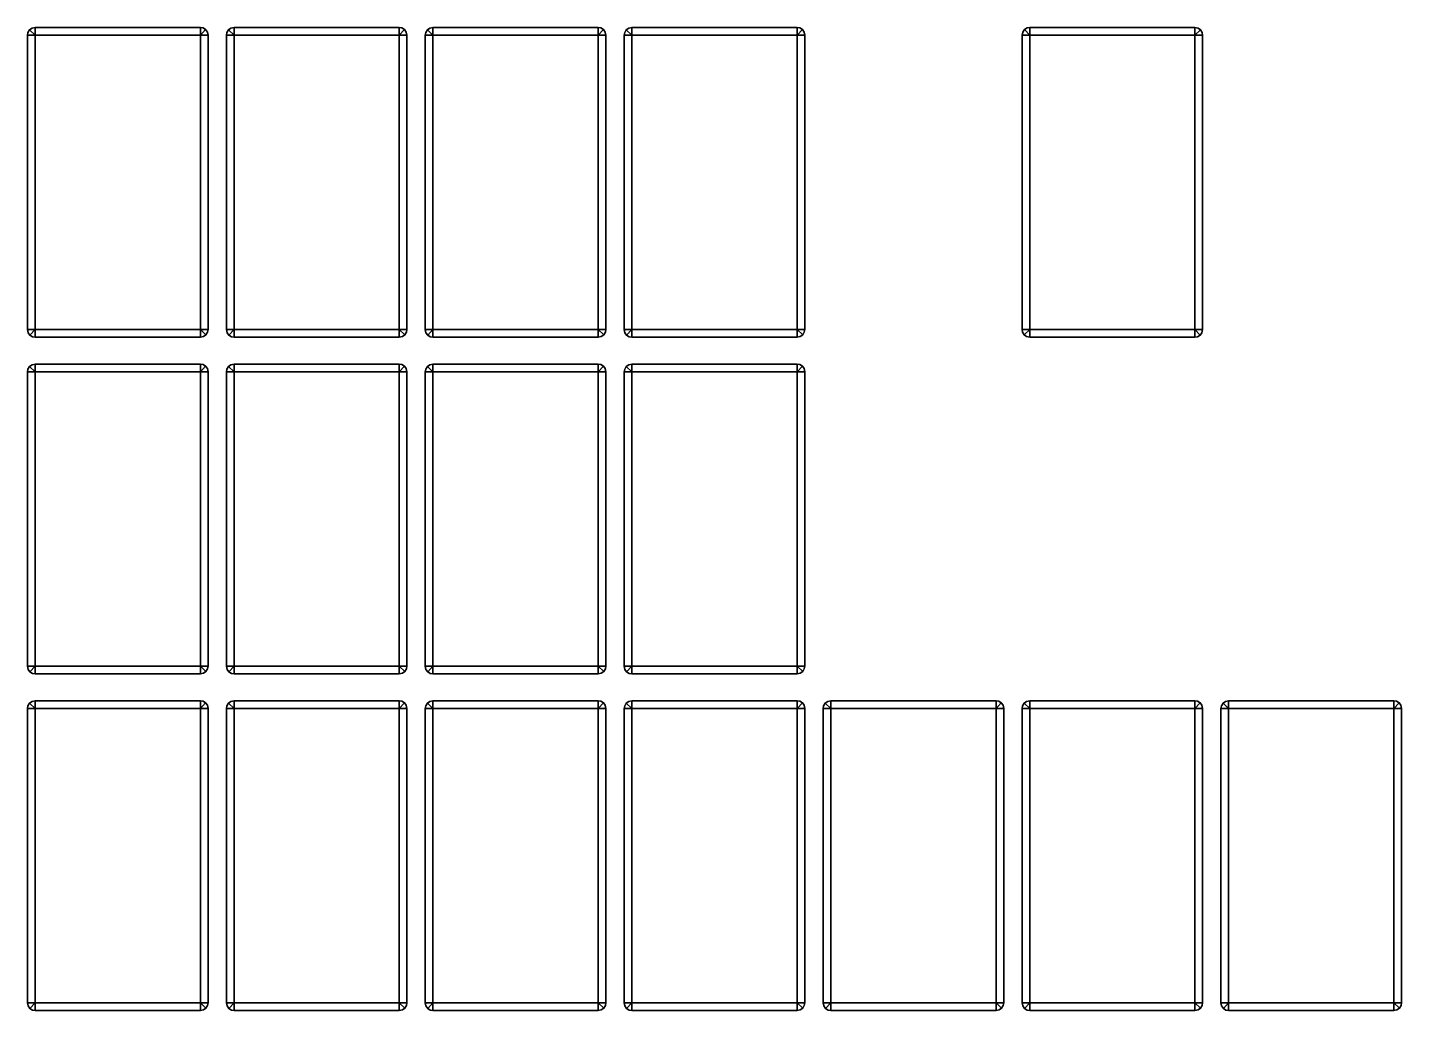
# Model space of a CAD drawing. Extents: x -3 to 87.8, y -49.1 to 16.1.
# Drawn here: x 42.55 to 87.45, y -16.06 to 16.06 of the extents above; entities that cross this region are included whole.
import ezdxf

# ---------------------------------------------------------------- set-up
doc = ezdxf.new("R2010")
doc.units = 0
for name, color, linetype in [('0-THE_FOOL_1', 253, 'CONTINUOUS'), ('10-WHEEL_OF_FORTUNE.2', 253, 'CONTINUOUS'), ('18-THE_MOON.2', 253, 'CONTINUOUS'), ('19-THE_SUN.2', 253, 'CONTINUOUS'), ('20-JUDGEMENT.2', 253, 'CONTINUOUS'), ('21-THE_WORLD.2', 253, 'CONTINUOUS'), ('7-THE_CHARIOT.2', 253, 'CONTINUOUS'), ('8-STRENGTH.2', 253, 'CONTINUOUS'), ('9-THE_HERMIT.2', 253, 'CONTINUOUS'), ('WANDS-10.2', 253, 'CONTINUOUS'), ('WANDS-4.2', 253, 'CONTINUOUS'), ('WANDS-5.2', 253, 'CONTINUOUS'), ('WANDS-6.2', 253, 'CONTINUOUS'), ('WANDS-7.2', 253, 'CONTINUOUS'), ('WANDS-8.2', 253, 'CONTINUOUS'), ('WANDS-9.2', 253, 'CONTINUOUS')]:
    doc.layers.add(name, color=color, linetype=linetype)

msp = doc.modelspace()

# ---------------------------------------------------------------- meshes
at = {"layer": '0-THE_FOOL_1'}
mesh = msp.add_polyface(dxfattribs=at)
corners = [(75.3, 16.0615), (75.0712, 15.9125), (80.8714, 6.0063, 0.03), (80.7865, 5.9538, 0.03), (80.7, 16.0615), (75.1178, 6.0171), (75.3, 5.9385, 0.03), (75.199, 5.9597, 0.03), (75.1178, 6.0171, 0.03), (75.0653, 6.102, 0.03), (80.801, 16.0403), (80.8822, 15.9829), (80.9347, 15.898), (75.1286, 15.9937), (80.95, 6.1885, 0.03), (75.2135, 16.0462, 0.03), (75.3, 16.0615, 0.03), (80.9288, 6.0875, 0.03), (80.7, 5.9385, 0.03), (75.05, 6.1885), (80.8822, 15.9829, 0.03), (80.9347, 15.898, 0.03), (75.05, 6.1885, 0.03), (80.95, 15.8115), (75.05, 15.8115, 0.03), (75.0712, 15.9125, 0.03), (75.1286, 15.9937, 0.03), (80.7865, 5.9538), (80.7, 5.9385), (75.0653, 6.102), (75.2135, 16.0462), (75.199, 5.9597), (80.7, 16.0615, 0.03), (80.801, 16.0403, 0.03), (80.95, 15.8115, 0.03), (80.95, 6.1885), (75.05, 15.8115), (80.9288, 6.0875), (80.8714, 6.0063), (75.3, 5.9385), (80.7, 6.1885, 0.03), (80.7, 6.1885), (80.7, 15.8115), (80.7, 15.8115, 0.03), (75.3, 6.1885), (75.3, 6.1885, 0.03), (75.3, 15.8115, 0.03), (75.3, 15.8115)]
mesh.append_faces([[corners[k] for k in face] for face in [(14, 35, 37, 17), (17, 37, 38, 2), (2, 38, 27, 3), (3, 27, 28, 18), (18, 28, 39, 6), (45, 22, 24, 46), (6, 39, 31, 7), (7, 31, 5, 8), (8, 5, 29, 9), (9, 29, 19, 22), (22, 19, 36, 24), (37, 35, 41, 38), (24, 36, 1, 25), (25, 1, 13, 26), (26, 13, 30, 15), (15, 30, 0, 16), (16, 0, 4, 32), (41, 28, 27, 38), (32, 4, 10, 33), (33, 10, 11, 20), (20, 11, 12, 21), (21, 12, 23, 34), (34, 23, 35, 14), (43, 34, 14, 40), (40, 2, 3, 18), (42, 47, 44, 41), (46, 43, 40, 45), (43, 32, 33, 20), (43, 20, 21, 34), (18, 6, 45, 40), (47, 36, 19, 44), (44, 19, 29, 5), (41, 44, 39, 28), (44, 5, 31, 39), (40, 14, 17, 2), (46, 26, 15, 16), (42, 23, 12, 11), (43, 46, 16, 32), (46, 24, 25, 26), (35, 23, 42, 41), (42, 11, 10, 4), (4, 0, 47, 42), (45, 6, 7, 8), (45, 8, 9, 22), (47, 0, 30, 13), (47, 13, 1, 36)]])
at = {"layer": '10-WHEEL_OF_FORTUNE.2'}
mesh = msp.add_polyface(dxfattribs=at)
corners = [(62.3, 5.9385, 0.03), (62.0712, 6.0875, 0.03), (67.8714, 15.9937), (67.7865, 16.0462), (67.7, 5.9385, 0.03), (62.1178, 15.9829, 0.03), (62.3, 16.0615), (62.199, 16.0403), (62.1178, 15.9829), (62.0653, 15.898), (67.801, 5.9597, 0.03), (67.8822, 6.0171, 0.03), (67.9347, 6.102, 0.03), (62.1286, 6.0063, 0.03), (67.95, 15.8115), (62.2135, 5.9538), (62.3, 5.9385), (67.9288, 15.9125), (67.7, 16.0615), (62.05, 15.8115, 0.03), (67.8822, 6.0171), (67.9347, 6.102), (62.05, 15.8115), (67.95, 6.1885, 0.03), (62.05, 6.1885), (62.0712, 6.0875), (62.1286, 6.0063), (67.7865, 16.0462, 0.03), (67.7, 16.0615, 0.03), (62.0653, 15.898, 0.03), (62.2135, 5.9538, 0.03), (62.199, 16.0403, 0.03), (67.7, 5.9385), (67.801, 5.9597), (67.95, 6.1885), (67.95, 15.8115, 0.03), (62.05, 6.1885, 0.03), (67.9288, 15.9125, 0.03), (67.8714, 15.9937, 0.03), (62.3, 16.0615, 0.03), (67.7, 15.8115), (67.7, 15.8115, 0.03), (67.7, 6.1885, 0.03), (67.7, 6.1885), (62.3, 15.8115, 0.03), (62.3, 15.8115), (62.3, 6.1885), (62.3, 6.1885, 0.03)]
mesh.append_faces([[corners[k] for k in face] for face in [(14, 35, 37, 17), (17, 37, 38, 2), (2, 38, 27, 3), (3, 27, 28, 18), (18, 28, 39, 6), (45, 22, 24, 46), (6, 39, 31, 7), (7, 31, 5, 8), (8, 5, 29, 9), (9, 29, 19, 22), (22, 19, 36, 24), (37, 35, 41, 38), (24, 36, 1, 25), (25, 1, 13, 26), (26, 13, 30, 15), (15, 30, 0, 16), (16, 0, 4, 32), (41, 28, 27, 38), (32, 4, 10, 33), (33, 10, 11, 20), (20, 11, 12, 21), (21, 12, 23, 34), (34, 23, 35, 14), (43, 34, 14, 40), (40, 2, 3, 18), (42, 47, 44, 41), (46, 43, 40, 45), (43, 32, 33, 20), (43, 20, 21, 34), (18, 6, 45, 40), (47, 36, 19, 44), (44, 19, 29, 5), (41, 44, 39, 28), (44, 5, 31, 39), (40, 14, 17, 2), (46, 26, 15, 16), (42, 23, 12, 11), (43, 46, 16, 32), (46, 24, 25, 26), (35, 23, 42, 41), (42, 11, 10, 4), (4, 0, 47, 42), (45, 6, 7, 8), (45, 8, 9, 22), (47, 0, 30, 13), (47, 13, 1, 36)]])
at = {"layer": '18-THE_MOON.2'}
mesh = msp.add_polyface(dxfattribs=at)
corners = [(42.8, -5.0615, 0.03), (42.5712, -4.9125, 0.03), (48.3714, 4.9937), (48.2865, 5.0462), (48.2, -5.0615, 0.03), (42.6178, 4.9829, 0.03), (42.8, 5.0615), (42.699, 5.0403), (42.6178, 4.9829), (42.5653, 4.898), (48.301, -5.0403, 0.03), (48.3822, -4.9829, 0.03), (48.4347, -4.898, 0.03), (42.6286, -4.9937, 0.03), (48.45, 4.8115), (42.7135, -5.0462), (42.8, -5.0615), (48.4288, 4.9125), (48.2, 5.0615), (42.55, 4.8115, 0.03), (48.3822, -4.9829), (48.4347, -4.898), (42.55, 4.8115), (48.45, -4.8115, 0.03), (42.55, -4.8115), (42.5712, -4.9125), (42.6286, -4.9937), (48.2865, 5.0462, 0.03), (48.2, 5.0615, 0.03), (42.5653, 4.898, 0.03), (42.7135, -5.0462, 0.03), (42.699, 5.0403, 0.03), (48.2, -5.0615), (48.301, -5.0403), (48.45, -4.8115), (48.45, 4.8115, 0.03), (42.55, -4.8115, 0.03), (48.4288, 4.9125, 0.03), (48.3714, 4.9937, 0.03), (42.8, 5.0615, 0.03), (48.2, 4.8115), (48.2, 4.8115, 0.03), (48.2, -4.8115, 0.03), (48.2, -4.8115), (42.8, 4.8115, 0.03), (42.8, 4.8115), (42.8, -4.8115), (42.8, -4.8115, 0.03)]
mesh.append_faces([[corners[k] for k in face] for face in [(14, 35, 37, 17), (17, 37, 38, 2), (2, 38, 27, 3), (3, 27, 28, 18), (18, 28, 39, 6), (45, 22, 24, 46), (6, 39, 31, 7), (7, 31, 5, 8), (8, 5, 29, 9), (9, 29, 19, 22), (22, 19, 36, 24), (37, 35, 41, 38), (24, 36, 1, 25), (25, 1, 13, 26), (26, 13, 30, 15), (15, 30, 0, 16), (16, 0, 4, 32), (41, 28, 27, 38), (32, 4, 10, 33), (33, 10, 11, 20), (20, 11, 12, 21), (21, 12, 23, 34), (34, 23, 35, 14), (43, 34, 14, 40), (40, 2, 3, 18), (42, 47, 44, 41), (46, 43, 40, 45), (43, 32, 33, 20), (43, 20, 21, 34), (18, 6, 45, 40), (47, 36, 19, 44), (44, 19, 29, 5), (41, 44, 39, 28), (44, 5, 31, 39), (40, 14, 17, 2), (46, 26, 15, 16), (42, 23, 12, 11), (43, 46, 16, 32), (46, 24, 25, 26), (35, 23, 42, 41), (42, 11, 10, 4), (4, 0, 47, 42), (45, 6, 7, 8), (45, 8, 9, 22), (47, 0, 30, 13), (47, 13, 1, 36)]])
at = {"layer": '19-THE_SUN.2'}
mesh = msp.add_polyface(dxfattribs=at)
corners = [(49.3, -5.0615, 0.03), (49.0712, -4.9125, 0.03), (54.8714, 4.9937), (54.7865, 5.0462), (54.7, -5.0615, 0.03), (49.1178, 4.9829, 0.03), (49.3, 5.0615), (49.199, 5.0403), (49.1178, 4.9829), (49.0653, 4.898), (54.801, -5.0403, 0.03), (54.8822, -4.9829, 0.03), (54.9347, -4.898, 0.03), (49.1286, -4.9937, 0.03), (54.95, 4.8115), (49.2135, -5.0462), (49.3, -5.0615), (54.9288, 4.9125), (54.7, 5.0615), (49.05, 4.8115, 0.03), (54.8822, -4.9829), (54.9347, -4.898), (49.05, 4.8115), (54.95, -4.8115, 0.03), (49.05, -4.8115), (49.0712, -4.9125), (49.1286, -4.9937), (54.7865, 5.0462, 0.03), (54.7, 5.0615, 0.03), (49.0653, 4.898, 0.03), (49.2135, -5.0462, 0.03), (49.199, 5.0403, 0.03), (54.7, -5.0615), (54.801, -5.0403), (54.95, -4.8115), (54.95, 4.8115, 0.03), (49.05, -4.8115, 0.03), (54.9288, 4.9125, 0.03), (54.8714, 4.9937, 0.03), (49.3, 5.0615, 0.03), (54.7, 4.8115), (54.7, 4.8115, 0.03), (54.7, -4.8115, 0.03), (54.7, -4.8115), (49.3, 4.8115, 0.03), (49.3, 4.8115), (49.3, -4.8115), (49.3, -4.8115, 0.03)]
mesh.append_faces([[corners[k] for k in face] for face in [(14, 35, 37, 17), (17, 37, 38, 2), (2, 38, 27, 3), (3, 27, 28, 18), (18, 28, 39, 6), (45, 22, 24, 46), (6, 39, 31, 7), (7, 31, 5, 8), (8, 5, 29, 9), (9, 29, 19, 22), (22, 19, 36, 24), (37, 35, 41, 38), (24, 36, 1, 25), (25, 1, 13, 26), (26, 13, 30, 15), (15, 30, 0, 16), (16, 0, 4, 32), (41, 28, 27, 38), (32, 4, 10, 33), (33, 10, 11, 20), (20, 11, 12, 21), (21, 12, 23, 34), (34, 23, 35, 14), (43, 34, 14, 40), (40, 2, 3, 18), (42, 47, 44, 41), (46, 43, 40, 45), (43, 32, 33, 20), (43, 20, 21, 34), (18, 6, 45, 40), (47, 36, 19, 44), (44, 19, 29, 5), (41, 44, 39, 28), (44, 5, 31, 39), (40, 14, 17, 2), (46, 26, 15, 16), (42, 23, 12, 11), (43, 46, 16, 32), (46, 24, 25, 26), (35, 23, 42, 41), (42, 11, 10, 4), (4, 0, 47, 42), (45, 6, 7, 8), (45, 8, 9, 22), (47, 0, 30, 13), (47, 13, 1, 36)]])
at = {"layer": '20-JUDGEMENT.2'}
mesh = msp.add_polyface(dxfattribs=at)
corners = [(55.8, -5.0615, 0.03), (55.5712, -4.9125, 0.03), (61.3714, 4.9937), (61.2865, 5.0462), (61.2, -5.0615, 0.03), (55.6178, 4.9829, 0.03), (55.8, 5.0615), (55.699, 5.0403), (55.6178, 4.9829), (55.5653, 4.898), (61.301, -5.0403, 0.03), (61.3822, -4.9829, 0.03), (61.4347, -4.898, 0.03), (55.6286, -4.9937, 0.03), (61.45, 4.8115), (55.7135, -5.0462), (55.8, -5.0615), (61.4288, 4.9125), (61.2, 5.0615), (55.55, 4.8115, 0.03), (61.3822, -4.9829), (61.4347, -4.898), (55.55, 4.8115), (61.45, -4.8115, 0.03), (55.55, -4.8115), (55.5712, -4.9125), (55.6286, -4.9937), (61.2865, 5.0462, 0.03), (61.2, 5.0615, 0.03), (55.5653, 4.898, 0.03), (55.7135, -5.0462, 0.03), (55.699, 5.0403, 0.03), (61.2, -5.0615), (61.301, -5.0403), (61.45, -4.8115), (61.45, 4.8115, 0.03), (55.55, -4.8115, 0.03), (61.4288, 4.9125, 0.03), (61.3714, 4.9937, 0.03), (55.8, 5.0615, 0.03), (61.2, 4.8115), (61.2, 4.8115, 0.03), (61.2, -4.8115, 0.03), (61.2, -4.8115), (55.8, 4.8115, 0.03), (55.8, 4.8115), (55.8, -4.8115), (55.8, -4.8115, 0.03)]
mesh.append_faces([[corners[k] for k in face] for face in [(14, 35, 37, 17), (17, 37, 38, 2), (2, 38, 27, 3), (3, 27, 28, 18), (18, 28, 39, 6), (45, 22, 24, 46), (6, 39, 31, 7), (7, 31, 5, 8), (8, 5, 29, 9), (9, 29, 19, 22), (22, 19, 36, 24), (37, 35, 41, 38), (24, 36, 1, 25), (25, 1, 13, 26), (26, 13, 30, 15), (15, 30, 0, 16), (16, 0, 4, 32), (41, 28, 27, 38), (32, 4, 10, 33), (33, 10, 11, 20), (20, 11, 12, 21), (21, 12, 23, 34), (34, 23, 35, 14), (43, 34, 14, 40), (40, 2, 3, 18), (42, 47, 44, 41), (46, 43, 40, 45), (43, 32, 33, 20), (43, 20, 21, 34), (18, 6, 45, 40), (47, 36, 19, 44), (44, 19, 29, 5), (41, 44, 39, 28), (44, 5, 31, 39), (40, 14, 17, 2), (46, 26, 15, 16), (42, 23, 12, 11), (43, 46, 16, 32), (46, 24, 25, 26), (35, 23, 42, 41), (42, 11, 10, 4), (4, 0, 47, 42), (45, 6, 7, 8), (45, 8, 9, 22), (47, 0, 30, 13), (47, 13, 1, 36)]])
at = {"layer": '21-THE_WORLD.2'}
mesh = msp.add_polyface(dxfattribs=at)
corners = [(62.3, -5.0615, 0.03), (62.0712, -4.9125, 0.03), (67.8714, 4.9937), (67.7865, 5.0462), (67.7, -5.0615, 0.03), (62.1178, 4.9829, 0.03), (62.3, 5.0615), (62.199, 5.0403), (62.1178, 4.9829), (62.0653, 4.898), (67.801, -5.0403, 0.03), (67.8822, -4.9829, 0.03), (67.9347, -4.898, 0.03), (62.1286, -4.9937, 0.03), (67.95, 4.8115), (62.2135, -5.0462), (62.3, -5.0615), (67.9288, 4.9125), (67.7, 5.0615), (62.05, 4.8115, 0.03), (67.8822, -4.9829), (67.9347, -4.898), (62.05, 4.8115), (67.95, -4.8115, 0.03), (62.05, -4.8115), (62.0712, -4.9125), (62.1286, -4.9937), (67.7865, 5.0462, 0.03), (67.7, 5.0615, 0.03), (62.0653, 4.898, 0.03), (62.2135, -5.0462, 0.03), (62.199, 5.0403, 0.03), (67.7, -5.0615), (67.801, -5.0403), (67.95, -4.8115), (67.95, 4.8115, 0.03), (62.05, -4.8115, 0.03), (67.9288, 4.9125, 0.03), (67.8714, 4.9937, 0.03), (62.3, 5.0615, 0.03), (67.7, 4.8115), (67.7, 4.8115, 0.03), (67.7, -4.8115, 0.03), (67.7, -4.8115), (62.3, 4.8115, 0.03), (62.3, 4.8115), (62.3, -4.8115), (62.3, -4.8115, 0.03)]
mesh.append_faces([[corners[k] for k in face] for face in [(14, 35, 37, 17), (17, 37, 38, 2), (2, 38, 27, 3), (3, 27, 28, 18), (18, 28, 39, 6), (45, 22, 24, 46), (6, 39, 31, 7), (7, 31, 5, 8), (8, 5, 29, 9), (9, 29, 19, 22), (22, 19, 36, 24), (37, 35, 41, 38), (24, 36, 1, 25), (25, 1, 13, 26), (26, 13, 30, 15), (15, 30, 0, 16), (16, 0, 4, 32), (41, 28, 27, 38), (32, 4, 10, 33), (33, 10, 11, 20), (20, 11, 12, 21), (21, 12, 23, 34), (34, 23, 35, 14), (43, 34, 14, 40), (40, 2, 3, 18), (42, 47, 44, 41), (46, 43, 40, 45), (43, 32, 33, 20), (43, 20, 21, 34), (18, 6, 45, 40), (47, 36, 19, 44), (44, 19, 29, 5), (41, 44, 39, 28), (44, 5, 31, 39), (40, 14, 17, 2), (46, 26, 15, 16), (42, 23, 12, 11), (43, 46, 16, 32), (46, 24, 25, 26), (35, 23, 42, 41), (42, 11, 10, 4), (4, 0, 47, 42), (45, 6, 7, 8), (45, 8, 9, 22), (47, 0, 30, 13), (47, 13, 1, 36)]])
at = {"layer": '7-THE_CHARIOT.2'}
mesh = msp.add_polyface(dxfattribs=at)
corners = [(42.8, 5.9385, 0.03), (42.5712, 6.0875, 0.03), (48.3714, 15.9937), (48.2865, 16.0462), (48.2, 5.9385, 0.03), (42.6178, 15.9829, 0.03), (42.8, 16.0615), (42.699, 16.0403), (42.6178, 15.9829), (42.5653, 15.898), (48.301, 5.9597, 0.03), (48.3822, 6.0171, 0.03), (48.4347, 6.102, 0.03), (42.6286, 6.0063, 0.03), (48.45, 15.8115), (42.7135, 5.9538), (42.8, 5.9385), (48.4288, 15.9125), (48.2, 16.0615), (42.55, 15.8115, 0.03), (48.3822, 6.0171), (48.4347, 6.102), (42.55, 15.8115), (48.45, 6.1885, 0.03), (42.55, 6.1885), (42.5712, 6.0875), (42.6286, 6.0063), (48.2865, 16.0462, 0.03), (48.2, 16.0615, 0.03), (42.5653, 15.898, 0.03), (42.7135, 5.9538, 0.03), (42.699, 16.0403, 0.03), (48.2, 5.9385), (48.301, 5.9597), (48.45, 6.1885), (48.45, 15.8115, 0.03), (42.55, 6.1885, 0.03), (48.4288, 15.9125, 0.03), (48.3714, 15.9937, 0.03), (42.8, 16.0615, 0.03), (48.2, 15.8115), (48.2, 15.8115, 0.03), (48.2, 6.1885, 0.03), (48.2, 6.1885), (42.8, 15.8115, 0.03), (42.8, 15.8115), (42.8, 6.1885), (42.8, 6.1885, 0.03)]
mesh.append_faces([[corners[k] for k in face] for face in [(14, 35, 37, 17), (17, 37, 38, 2), (2, 38, 27, 3), (3, 27, 28, 18), (18, 28, 39, 6), (45, 22, 24, 46), (6, 39, 31, 7), (7, 31, 5, 8), (8, 5, 29, 9), (9, 29, 19, 22), (22, 19, 36, 24), (37, 35, 41, 38), (24, 36, 1, 25), (25, 1, 13, 26), (26, 13, 30, 15), (15, 30, 0, 16), (16, 0, 4, 32), (41, 28, 27, 38), (32, 4, 10, 33), (33, 10, 11, 20), (20, 11, 12, 21), (21, 12, 23, 34), (34, 23, 35, 14), (43, 34, 14, 40), (40, 2, 3, 18), (42, 47, 44, 41), (46, 43, 40, 45), (43, 32, 33, 20), (43, 20, 21, 34), (18, 6, 45, 40), (47, 36, 19, 44), (44, 19, 29, 5), (41, 44, 39, 28), (44, 5, 31, 39), (40, 14, 17, 2), (46, 26, 15, 16), (42, 23, 12, 11), (43, 46, 16, 32), (46, 24, 25, 26), (35, 23, 42, 41), (42, 11, 10, 4), (4, 0, 47, 42), (45, 6, 7, 8), (45, 8, 9, 22), (47, 0, 30, 13), (47, 13, 1, 36)]])
at = {"layer": '8-STRENGTH.2'}
mesh = msp.add_polyface(dxfattribs=at)
corners = [(49.3, 5.9385, 0.03), (49.0712, 6.0875, 0.03), (54.8714, 15.9937), (54.7865, 16.0462), (54.7, 5.9385, 0.03), (49.1178, 15.9829, 0.03), (49.3, 16.0615), (49.199, 16.0403), (49.1178, 15.9829), (49.0653, 15.898), (54.801, 5.9597, 0.03), (54.8822, 6.0171, 0.03), (54.9347, 6.102, 0.03), (49.1286, 6.0063, 0.03), (54.95, 15.8115), (49.2135, 5.9538), (49.3, 5.9385), (54.9288, 15.9125), (54.7, 16.0615), (49.05, 15.8115, 0.03), (54.8822, 6.0171), (54.9347, 6.102), (49.05, 15.8115), (54.95, 6.1885, 0.03), (49.05, 6.1885), (49.0712, 6.0875), (49.1286, 6.0063), (54.7865, 16.0462, 0.03), (54.7, 16.0615, 0.03), (49.0653, 15.898, 0.03), (49.2135, 5.9538, 0.03), (49.199, 16.0403, 0.03), (54.7, 5.9385), (54.801, 5.9597), (54.95, 6.1885), (54.95, 15.8115, 0.03), (49.05, 6.1885, 0.03), (54.9288, 15.9125, 0.03), (54.8714, 15.9937, 0.03), (49.3, 16.0615, 0.03), (54.7, 15.8115), (54.7, 15.8115, 0.03), (54.7, 6.1885, 0.03), (54.7, 6.1885), (49.3, 15.8115, 0.03), (49.3, 15.8115), (49.3, 6.1885), (49.3, 6.1885, 0.03)]
mesh.append_faces([[corners[k] for k in face] for face in [(14, 35, 37, 17), (17, 37, 38, 2), (2, 38, 27, 3), (3, 27, 28, 18), (18, 28, 39, 6), (45, 22, 24, 46), (6, 39, 31, 7), (7, 31, 5, 8), (8, 5, 29, 9), (9, 29, 19, 22), (22, 19, 36, 24), (37, 35, 41, 38), (24, 36, 1, 25), (25, 1, 13, 26), (26, 13, 30, 15), (15, 30, 0, 16), (16, 0, 4, 32), (41, 28, 27, 38), (32, 4, 10, 33), (33, 10, 11, 20), (20, 11, 12, 21), (21, 12, 23, 34), (34, 23, 35, 14), (43, 34, 14, 40), (40, 2, 3, 18), (42, 47, 44, 41), (46, 43, 40, 45), (43, 32, 33, 20), (43, 20, 21, 34), (18, 6, 45, 40), (47, 36, 19, 44), (44, 19, 29, 5), (41, 44, 39, 28), (44, 5, 31, 39), (40, 14, 17, 2), (46, 26, 15, 16), (42, 23, 12, 11), (43, 46, 16, 32), (46, 24, 25, 26), (35, 23, 42, 41), (42, 11, 10, 4), (4, 0, 47, 42), (45, 6, 7, 8), (45, 8, 9, 22), (47, 0, 30, 13), (47, 13, 1, 36)]])
at = {"layer": '9-THE_HERMIT.2'}
mesh = msp.add_polyface(dxfattribs=at)
corners = [(55.8, 5.9385, 0.03), (55.5712, 6.0875, 0.03), (61.3714, 15.9937), (61.2865, 16.0462), (61.2, 5.9385, 0.03), (55.6178, 15.9829, 0.03), (55.8, 16.0615), (55.699, 16.0403), (55.6178, 15.9829), (55.5653, 15.898), (61.301, 5.9597, 0.03), (61.3822, 6.0171, 0.03), (61.4347, 6.102, 0.03), (55.6286, 6.0063, 0.03), (61.45, 15.8115), (55.7135, 5.9538), (55.8, 5.9385), (61.4288, 15.9125), (61.2, 16.0615), (55.55, 15.8115, 0.03), (61.3822, 6.0171), (61.4347, 6.102), (55.55, 15.8115), (61.45, 6.1885, 0.03), (55.55, 6.1885), (55.5712, 6.0875), (55.6286, 6.0063), (61.2865, 16.0462, 0.03), (61.2, 16.0615, 0.03), (55.5653, 15.898, 0.03), (55.7135, 5.9538, 0.03), (55.699, 16.0403, 0.03), (61.2, 5.9385), (61.301, 5.9597), (61.45, 6.1885), (61.45, 15.8115, 0.03), (55.55, 6.1885, 0.03), (61.4288, 15.9125, 0.03), (61.3714, 15.9937, 0.03), (55.8, 16.0615, 0.03), (61.2, 15.8115), (61.2, 15.8115, 0.03), (61.2, 6.1885, 0.03), (61.2, 6.1885), (55.8, 15.8115, 0.03), (55.8, 15.8115), (55.8, 6.1885), (55.8, 6.1885, 0.03)]
mesh.append_faces([[corners[k] for k in face] for face in [(14, 35, 37, 17), (17, 37, 38, 2), (2, 38, 27, 3), (3, 27, 28, 18), (18, 28, 39, 6), (45, 22, 24, 46), (6, 39, 31, 7), (7, 31, 5, 8), (8, 5, 29, 9), (9, 29, 19, 22), (22, 19, 36, 24), (37, 35, 41, 38), (24, 36, 1, 25), (25, 1, 13, 26), (26, 13, 30, 15), (15, 30, 0, 16), (16, 0, 4, 32), (41, 28, 27, 38), (32, 4, 10, 33), (33, 10, 11, 20), (20, 11, 12, 21), (21, 12, 23, 34), (34, 23, 35, 14), (43, 34, 14, 40), (40, 2, 3, 18), (42, 47, 44, 41), (46, 43, 40, 45), (43, 32, 33, 20), (43, 20, 21, 34), (18, 6, 45, 40), (47, 36, 19, 44), (44, 19, 29, 5), (41, 44, 39, 28), (44, 5, 31, 39), (40, 14, 17, 2), (46, 26, 15, 16), (42, 23, 12, 11), (43, 46, 16, 32), (46, 24, 25, 26), (35, 23, 42, 41), (42, 11, 10, 4), (4, 0, 47, 42), (45, 6, 7, 8), (45, 8, 9, 22), (47, 0, 30, 13), (47, 13, 1, 36)]])
at = {"layer": 'WANDS-10.2'}
mesh = msp.add_polyface(dxfattribs=at)
corners = [(81.8, -16.0615, 0.03), (81.5712, -15.9125, 0.03), (87.3714, -6.0063), (87.2865, -5.9538), (87.2, -16.0615, 0.03), (81.6178, -6.0171, 0.03), (81.8, -5.9385), (81.699, -5.9597), (81.6178, -6.0171), (81.5653, -6.102), (87.301, -16.0403, 0.03), (87.3822, -15.9829, 0.03), (87.4347, -15.898, 0.03), (81.6286, -15.9937, 0.03), (87.45, -6.1885), (81.7135, -16.0462), (81.8, -16.0615), (87.4288, -6.0875), (87.2, -5.9385), (81.55, -6.1885, 0.03), (87.3822, -15.9829), (87.4347, -15.898), (81.55, -6.1885), (87.45, -15.8115, 0.03), (81.55, -15.8115), (81.5712, -15.9125), (81.6286, -15.9937), (87.2865, -5.9538, 0.03), (87.2, -5.9385, 0.03), (81.5653, -6.102, 0.03), (81.7135, -16.0462, 0.03), (81.699, -5.9597, 0.03), (87.2, -16.0615), (87.301, -16.0403), (87.45, -15.8115), (87.45, -6.1885, 0.03), (81.55, -15.8115, 0.03), (87.4288, -6.0875, 0.03), (87.3714, -6.0063, 0.03), (81.8, -5.9385, 0.03), (87.2, -6.1885), (87.2, -6.1885, 0.03), (87.2, -15.8115, 0.03), (87.2, -15.8115), (81.8, -6.1885, 0.03), (81.8, -6.1885), (81.8, -15.8115), (81.8, -15.8115, 0.03)]
mesh.append_faces([[corners[k] for k in face] for face in [(14, 35, 37, 17), (17, 37, 38, 2), (2, 38, 27, 3), (3, 27, 28, 18), (18, 28, 39, 6), (45, 22, 24, 46), (6, 39, 31, 7), (7, 31, 5, 8), (8, 5, 29, 9), (9, 29, 19, 22), (22, 19, 36, 24), (37, 35, 41, 38), (24, 36, 1, 25), (25, 1, 13, 26), (26, 13, 30, 15), (15, 30, 0, 16), (16, 0, 4, 32), (41, 28, 27, 38), (32, 4, 10, 33), (33, 10, 11, 20), (20, 11, 12, 21), (21, 12, 23, 34), (34, 23, 35, 14), (43, 34, 14, 40), (40, 2, 3, 18), (42, 47, 44, 41), (46, 43, 40, 45), (43, 32, 33, 20), (43, 20, 21, 34), (18, 6, 45, 40), (47, 36, 19, 44), (44, 19, 29, 5), (41, 44, 39, 28), (44, 5, 31, 39), (40, 14, 17, 2), (46, 26, 15, 16), (42, 23, 12, 11), (43, 46, 16, 32), (46, 24, 25, 26), (35, 23, 42, 41), (42, 11, 10, 4), (4, 0, 47, 42), (45, 6, 7, 8), (45, 8, 9, 22), (47, 0, 30, 13), (47, 13, 1, 36)]])
at = {"layer": 'WANDS-4.2'}
mesh = msp.add_polyface(dxfattribs=at)
corners = [(42.8, -16.0615, 0.03), (42.5712, -15.9125, 0.03), (48.3714, -6.0063), (48.2865, -5.9538), (48.2, -16.0615, 0.03), (42.6178, -6.0171, 0.03), (42.8, -5.9385), (42.699, -5.9597), (42.6178, -6.0171), (42.5653, -6.102), (48.301, -16.0403, 0.03), (48.3822, -15.9829, 0.03), (48.4347, -15.898, 0.03), (42.6286, -15.9937, 0.03), (48.45, -6.1885), (42.7135, -16.0462), (42.8, -16.0615), (48.4288, -6.0875), (48.2, -5.9385), (42.55, -6.1885, 0.03), (48.3822, -15.9829), (48.4347, -15.898), (42.55, -6.1885), (48.45, -15.8115, 0.03), (42.55, -15.8115), (42.5712, -15.9125), (42.6286, -15.9937), (48.2865, -5.9538, 0.03), (48.2, -5.9385, 0.03), (42.5653, -6.102, 0.03), (42.7135, -16.0462, 0.03), (42.699, -5.9597, 0.03), (48.2, -16.0615), (48.301, -16.0403), (48.45, -15.8115), (48.45, -6.1885, 0.03), (42.55, -15.8115, 0.03), (48.4288, -6.0875, 0.03), (48.3714, -6.0063, 0.03), (42.8, -5.9385, 0.03), (48.2, -6.1885), (48.2, -6.1885, 0.03), (48.2, -15.8115, 0.03), (48.2, -15.8115), (42.8, -6.1885, 0.03), (42.8, -6.1885), (42.8, -15.8115), (42.8, -15.8115, 0.03)]
mesh.append_faces([[corners[k] for k in face] for face in [(14, 35, 37, 17), (17, 37, 38, 2), (2, 38, 27, 3), (3, 27, 28, 18), (18, 28, 39, 6), (45, 22, 24, 46), (6, 39, 31, 7), (7, 31, 5, 8), (8, 5, 29, 9), (9, 29, 19, 22), (22, 19, 36, 24), (37, 35, 41, 38), (24, 36, 1, 25), (25, 1, 13, 26), (26, 13, 30, 15), (15, 30, 0, 16), (16, 0, 4, 32), (41, 28, 27, 38), (32, 4, 10, 33), (33, 10, 11, 20), (20, 11, 12, 21), (21, 12, 23, 34), (34, 23, 35, 14), (43, 34, 14, 40), (40, 2, 3, 18), (42, 47, 44, 41), (46, 43, 40, 45), (43, 32, 33, 20), (43, 20, 21, 34), (18, 6, 45, 40), (47, 36, 19, 44), (44, 19, 29, 5), (41, 44, 39, 28), (44, 5, 31, 39), (40, 14, 17, 2), (46, 26, 15, 16), (42, 23, 12, 11), (43, 46, 16, 32), (46, 24, 25, 26), (35, 23, 42, 41), (42, 11, 10, 4), (4, 0, 47, 42), (45, 6, 7, 8), (45, 8, 9, 22), (47, 0, 30, 13), (47, 13, 1, 36)]])
at = {"layer": 'WANDS-5.2'}
mesh = msp.add_polyface(dxfattribs=at)
corners = [(49.3, -16.0615, 0.03), (49.0712, -15.9125, 0.03), (54.8714, -6.0063), (54.7865, -5.9538), (54.7, -16.0615, 0.03), (49.1178, -6.0171, 0.03), (49.3, -5.9385), (49.199, -5.9597), (49.1178, -6.0171), (49.0653, -6.102), (54.801, -16.0403, 0.03), (54.8822, -15.9829, 0.03), (54.9347, -15.898, 0.03), (49.1286, -15.9937, 0.03), (54.95, -6.1885), (49.2135, -16.0462), (49.3, -16.0615), (54.9288, -6.0875), (54.7, -5.9385), (49.05, -6.1885, 0.03), (54.8822, -15.9829), (54.9347, -15.898), (49.05, -6.1885), (54.95, -15.8115, 0.03), (49.05, -15.8115), (49.0712, -15.9125), (49.1286, -15.9937), (54.7865, -5.9538, 0.03), (54.7, -5.9385, 0.03), (49.0653, -6.102, 0.03), (49.2135, -16.0462, 0.03), (49.199, -5.9597, 0.03), (54.7, -16.0615), (54.801, -16.0403), (54.95, -15.8115), (54.95, -6.1885, 0.03), (49.05, -15.8115, 0.03), (54.9288, -6.0875, 0.03), (54.8714, -6.0063, 0.03), (49.3, -5.9385, 0.03), (54.7, -6.1885), (54.7, -6.1885, 0.03), (54.7, -15.8115, 0.03), (54.7, -15.8115), (49.3, -6.1885, 0.03), (49.3, -6.1885), (49.3, -15.8115), (49.3, -15.8115, 0.03)]
mesh.append_faces([[corners[k] for k in face] for face in [(14, 35, 37, 17), (17, 37, 38, 2), (2, 38, 27, 3), (3, 27, 28, 18), (18, 28, 39, 6), (45, 22, 24, 46), (6, 39, 31, 7), (7, 31, 5, 8), (8, 5, 29, 9), (9, 29, 19, 22), (22, 19, 36, 24), (37, 35, 41, 38), (24, 36, 1, 25), (25, 1, 13, 26), (26, 13, 30, 15), (15, 30, 0, 16), (16, 0, 4, 32), (41, 28, 27, 38), (32, 4, 10, 33), (33, 10, 11, 20), (20, 11, 12, 21), (21, 12, 23, 34), (34, 23, 35, 14), (43, 34, 14, 40), (40, 2, 3, 18), (42, 47, 44, 41), (46, 43, 40, 45), (43, 32, 33, 20), (43, 20, 21, 34), (18, 6, 45, 40), (47, 36, 19, 44), (44, 19, 29, 5), (41, 44, 39, 28), (44, 5, 31, 39), (40, 14, 17, 2), (46, 26, 15, 16), (42, 23, 12, 11), (43, 46, 16, 32), (46, 24, 25, 26), (35, 23, 42, 41), (42, 11, 10, 4), (4, 0, 47, 42), (45, 6, 7, 8), (45, 8, 9, 22), (47, 0, 30, 13), (47, 13, 1, 36)]])
at = {"layer": 'WANDS-6.2'}
mesh = msp.add_polyface(dxfattribs=at)
corners = [(55.8, -16.0615, 0.03), (55.5712, -15.9125, 0.03), (61.3714, -6.0063), (61.2865, -5.9538), (61.2, -16.0615, 0.03), (55.6178, -6.0171, 0.03), (55.8, -5.9385), (55.699, -5.9597), (55.6178, -6.0171), (55.5653, -6.102), (61.301, -16.0403, 0.03), (61.3822, -15.9829, 0.03), (61.4347, -15.898, 0.03), (55.6286, -15.9937, 0.03), (61.45, -6.1885), (55.7135, -16.0462), (55.8, -16.0615), (61.4288, -6.0875), (61.2, -5.9385), (55.55, -6.1885, 0.03), (61.3822, -15.9829), (61.4347, -15.898), (55.55, -6.1885), (61.45, -15.8115, 0.03), (55.55, -15.8115), (55.5712, -15.9125), (55.6286, -15.9937), (61.2865, -5.9538, 0.03), (61.2, -5.9385, 0.03), (55.5653, -6.102, 0.03), (55.7135, -16.0462, 0.03), (55.699, -5.9597, 0.03), (61.2, -16.0615), (61.301, -16.0403), (61.45, -15.8115), (61.45, -6.1885, 0.03), (55.55, -15.8115, 0.03), (61.4288, -6.0875, 0.03), (61.3714, -6.0063, 0.03), (55.8, -5.9385, 0.03), (61.2, -6.1885), (61.2, -6.1885, 0.03), (61.2, -15.8115, 0.03), (61.2, -15.8115), (55.8, -6.1885, 0.03), (55.8, -6.1885), (55.8, -15.8115), (55.8, -15.8115, 0.03)]
mesh.append_faces([[corners[k] for k in face] for face in [(14, 35, 37, 17), (17, 37, 38, 2), (2, 38, 27, 3), (3, 27, 28, 18), (18, 28, 39, 6), (45, 22, 24, 46), (6, 39, 31, 7), (7, 31, 5, 8), (8, 5, 29, 9), (9, 29, 19, 22), (22, 19, 36, 24), (37, 35, 41, 38), (24, 36, 1, 25), (25, 1, 13, 26), (26, 13, 30, 15), (15, 30, 0, 16), (16, 0, 4, 32), (41, 28, 27, 38), (32, 4, 10, 33), (33, 10, 11, 20), (20, 11, 12, 21), (21, 12, 23, 34), (34, 23, 35, 14), (43, 34, 14, 40), (40, 2, 3, 18), (42, 47, 44, 41), (46, 43, 40, 45), (43, 32, 33, 20), (43, 20, 21, 34), (18, 6, 45, 40), (47, 36, 19, 44), (44, 19, 29, 5), (41, 44, 39, 28), (44, 5, 31, 39), (40, 14, 17, 2), (46, 26, 15, 16), (42, 23, 12, 11), (43, 46, 16, 32), (46, 24, 25, 26), (35, 23, 42, 41), (42, 11, 10, 4), (4, 0, 47, 42), (45, 6, 7, 8), (45, 8, 9, 22), (47, 0, 30, 13), (47, 13, 1, 36)]])
at = {"layer": 'WANDS-7.2'}
mesh = msp.add_polyface(dxfattribs=at)
corners = [(62.3, -16.0615, 0.03), (62.0712, -15.9125, 0.03), (67.8714, -6.0063), (67.7865, -5.9538), (67.7, -16.0615, 0.03), (62.1178, -6.0171, 0.03), (62.3, -5.9385), (62.199, -5.9597), (62.1178, -6.0171), (62.0653, -6.102), (67.801, -16.0403, 0.03), (67.8822, -15.9829, 0.03), (67.9347, -15.898, 0.03), (62.1286, -15.9937, 0.03), (67.95, -6.1885), (62.2135, -16.0462), (62.3, -16.0615), (67.9288, -6.0875), (67.7, -5.9385), (62.05, -6.1885, 0.03), (67.8822, -15.9829), (67.9347, -15.898), (62.05, -6.1885), (67.95, -15.8115, 0.03), (62.05, -15.8115), (62.0712, -15.9125), (62.1286, -15.9937), (67.7865, -5.9538, 0.03), (67.7, -5.9385, 0.03), (62.0653, -6.102, 0.03), (62.2135, -16.0462, 0.03), (62.199, -5.9597, 0.03), (67.7, -16.0615), (67.801, -16.0403), (67.95, -15.8115), (67.95, -6.1885, 0.03), (62.05, -15.8115, 0.03), (67.9288, -6.0875, 0.03), (67.8714, -6.0063, 0.03), (62.3, -5.9385, 0.03), (67.7, -6.1885), (67.7, -6.1885, 0.03), (67.7, -15.8115, 0.03), (67.7, -15.8115), (62.3, -6.1885, 0.03), (62.3, -6.1885), (62.3, -15.8115), (62.3, -15.8115, 0.03)]
mesh.append_faces([[corners[k] for k in face] for face in [(14, 35, 37, 17), (17, 37, 38, 2), (2, 38, 27, 3), (3, 27, 28, 18), (18, 28, 39, 6), (45, 22, 24, 46), (6, 39, 31, 7), (7, 31, 5, 8), (8, 5, 29, 9), (9, 29, 19, 22), (22, 19, 36, 24), (37, 35, 41, 38), (24, 36, 1, 25), (25, 1, 13, 26), (26, 13, 30, 15), (15, 30, 0, 16), (16, 0, 4, 32), (41, 28, 27, 38), (32, 4, 10, 33), (33, 10, 11, 20), (20, 11, 12, 21), (21, 12, 23, 34), (34, 23, 35, 14), (43, 34, 14, 40), (40, 2, 3, 18), (42, 47, 44, 41), (46, 43, 40, 45), (43, 32, 33, 20), (43, 20, 21, 34), (18, 6, 45, 40), (47, 36, 19, 44), (44, 19, 29, 5), (41, 44, 39, 28), (44, 5, 31, 39), (40, 14, 17, 2), (46, 26, 15, 16), (42, 23, 12, 11), (43, 46, 16, 32), (46, 24, 25, 26), (35, 23, 42, 41), (42, 11, 10, 4), (4, 0, 47, 42), (45, 6, 7, 8), (45, 8, 9, 22), (47, 0, 30, 13), (47, 13, 1, 36)]])
at = {"layer": 'WANDS-8.2'}
mesh = msp.add_polyface(dxfattribs=at)
corners = [(68.8, -16.0615, 0.03), (68.5712, -15.9125, 0.03), (74.3714, -6.0063), (74.2865, -5.9538), (74.2, -16.0615, 0.03), (68.6178, -6.0171, 0.03), (68.8, -5.9385), (68.699, -5.9597), (68.6178, -6.0171), (68.5653, -6.102), (74.301, -16.0403, 0.03), (74.3822, -15.9829, 0.03), (74.4347, -15.898, 0.03), (68.6286, -15.9937, 0.03), (74.45, -6.1885), (68.7135, -16.0462), (68.8, -16.0615), (74.4288, -6.0875), (74.2, -5.9385), (68.55, -6.1885, 0.03), (74.3822, -15.9829), (74.4347, -15.898), (68.55, -6.1885), (74.45, -15.8115, 0.03), (68.55, -15.8115), (68.5712, -15.9125), (68.6286, -15.9937), (74.2865, -5.9538, 0.03), (74.2, -5.9385, 0.03), (68.5653, -6.102, 0.03), (68.7135, -16.0462, 0.03), (68.699, -5.9597, 0.03), (74.2, -16.0615), (74.301, -16.0403), (74.45, -15.8115), (74.45, -6.1885, 0.03), (68.55, -15.8115, 0.03), (74.4288, -6.0875, 0.03), (74.3714, -6.0063, 0.03), (68.8, -5.9385, 0.03), (74.2, -6.1885), (74.2, -6.1885, 0.03), (74.2, -15.8115, 0.03), (74.2, -15.8115), (68.8, -6.1885, 0.03), (68.8, -6.1885), (68.8, -15.8115), (68.8, -15.8115, 0.03)]
mesh.append_faces([[corners[k] for k in face] for face in [(14, 35, 37, 17), (17, 37, 38, 2), (2, 38, 27, 3), (3, 27, 28, 18), (18, 28, 39, 6), (45, 22, 24, 46), (6, 39, 31, 7), (7, 31, 5, 8), (8, 5, 29, 9), (9, 29, 19, 22), (22, 19, 36, 24), (37, 35, 41, 38), (24, 36, 1, 25), (25, 1, 13, 26), (26, 13, 30, 15), (15, 30, 0, 16), (16, 0, 4, 32), (41, 28, 27, 38), (32, 4, 10, 33), (33, 10, 11, 20), (20, 11, 12, 21), (21, 12, 23, 34), (34, 23, 35, 14), (43, 34, 14, 40), (40, 2, 3, 18), (42, 47, 44, 41), (46, 43, 40, 45), (43, 32, 33, 20), (43, 20, 21, 34), (18, 6, 45, 40), (47, 36, 19, 44), (44, 19, 29, 5), (41, 44, 39, 28), (44, 5, 31, 39), (40, 14, 17, 2), (46, 26, 15, 16), (42, 23, 12, 11), (43, 46, 16, 32), (46, 24, 25, 26), (35, 23, 42, 41), (42, 11, 10, 4), (4, 0, 47, 42), (45, 6, 7, 8), (45, 8, 9, 22), (47, 0, 30, 13), (47, 13, 1, 36)]])
at = {"layer": 'WANDS-9.2'}
mesh = msp.add_polyface(dxfattribs=at)
corners = [(75.3, -16.0615, 0.03), (75.0712, -15.9125, 0.03), (80.8714, -6.0063), (80.7865, -5.9538), (80.7, -16.0615, 0.03), (75.1178, -6.0171, 0.03), (75.3, -5.9385), (75.199, -5.9597), (75.1178, -6.0171), (75.0653, -6.102), (80.801, -16.0403, 0.03), (80.8822, -15.9829, 0.03), (80.9347, -15.898, 0.03), (75.1286, -15.9937, 0.03), (80.95, -6.1885), (75.2135, -16.0462), (75.3, -16.0615), (80.9288, -6.0875), (80.7, -5.9385), (75.05, -6.1885, 0.03), (80.8822, -15.9829), (80.9347, -15.898), (75.05, -6.1885), (80.95, -15.8115, 0.03), (75.05, -15.8115), (75.0712, -15.9125), (75.1286, -15.9937), (80.7865, -5.9538, 0.03), (80.7, -5.9385, 0.03), (75.0653, -6.102, 0.03), (75.2135, -16.0462, 0.03), (75.199, -5.9597, 0.03), (80.7, -16.0615), (80.801, -16.0403), (80.95, -15.8115), (80.95, -6.1885, 0.03), (75.05, -15.8115, 0.03), (80.9288, -6.0875, 0.03), (80.8714, -6.0063, 0.03), (75.3, -5.9385, 0.03), (80.7, -6.1885), (80.7, -6.1885, 0.03), (80.7, -15.8115, 0.03), (80.7, -15.8115), (75.3, -6.1885, 0.03), (75.3, -6.1885), (75.3, -15.8115), (75.3, -15.8115, 0.03)]
mesh.append_faces([[corners[k] for k in face] for face in [(14, 35, 37, 17), (17, 37, 38, 2), (2, 38, 27, 3), (3, 27, 28, 18), (18, 28, 39, 6), (45, 22, 24, 46), (6, 39, 31, 7), (7, 31, 5, 8), (8, 5, 29, 9), (9, 29, 19, 22), (22, 19, 36, 24), (37, 35, 41, 38), (24, 36, 1, 25), (25, 1, 13, 26), (26, 13, 30, 15), (15, 30, 0, 16), (16, 0, 4, 32), (41, 28, 27, 38), (32, 4, 10, 33), (33, 10, 11, 20), (20, 11, 12, 21), (21, 12, 23, 34), (34, 23, 35, 14), (43, 34, 14, 40), (40, 2, 3, 18), (42, 47, 44, 41), (46, 43, 40, 45), (43, 32, 33, 20), (43, 20, 21, 34), (18, 6, 45, 40), (47, 36, 19, 44), (44, 19, 29, 5), (41, 44, 39, 28), (44, 5, 31, 39), (40, 14, 17, 2), (46, 26, 15, 16), (42, 23, 12, 11), (43, 46, 16, 32), (46, 24, 25, 26), (35, 23, 42, 41), (42, 11, 10, 4), (4, 0, 47, 42), (45, 6, 7, 8), (45, 8, 9, 22), (47, 0, 30, 13), (47, 13, 1, 36)]])

doc.saveas('drawing.dxf')
